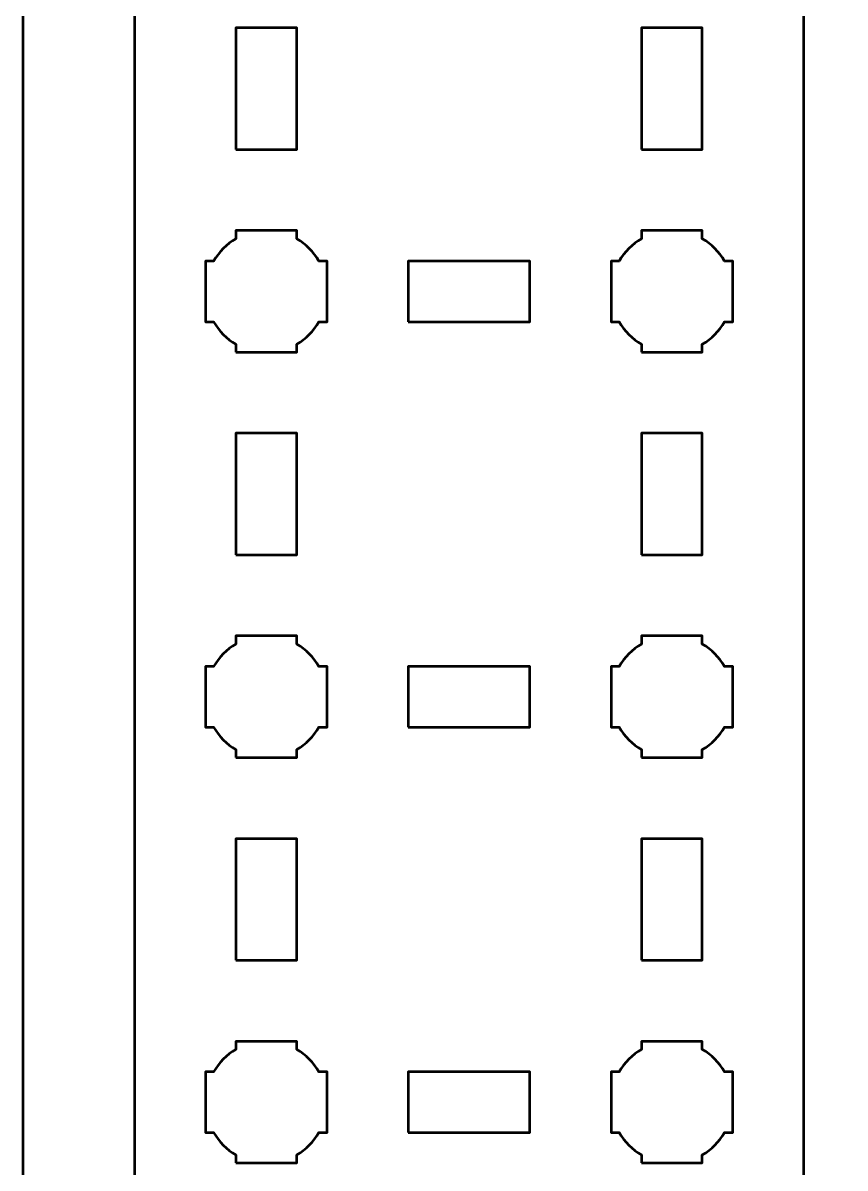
# Model space of a CAD drawing. Header units: centimetres. Extents: x -21 to 0, y -29.7 to 0.
# Drawn here: x -21 to -16.95, y -16.98 to -11.32 of the extents above; entities that cross this region are included whole.
import ezdxf

# ---------------------------------------------------------------- set-up
doc = ezdxf.new("R2010")
doc.units = ezdxf.units.CM
doc.header["$MEASUREMENT"] = 0
doc.layers.add('Layer 1', color=7, linetype='Continuous')

msp = doc.modelspace()

# ---------------------------------------------------------------- linework, layer by layer
at = {"layer": 'Layer 1', "color": 1, "lineweight": 53}
msp.add_open_spline([(-21.00003, -29.19995), (-21.00003, -29.19995), (-21.00003, -5.29992), (-21.00003, -5.29992), (-21.00003, -5.29992), (-21.00003, -5.21709), (-20.93286, -5.14992), (-20.85003, -5.14992), (-20.85003, -5.14992), (-20.7672, -5.14992), (-20.70003, -5.08275), (-20.70003, -4.99992), (-20.70003, -4.99992), (-20.70003, -4.91709), (-20.7672, -4.84992), (-20.85003, -4.84992), (-20.85003, -4.84992), (-20.93286, -4.84992), (-21.00003, -4.78275), (-21.00003, -4.69992), (-21.00003, -4.69992), (-21.00003, -4.61709), (-20.93286, -4.54992), (-20.85003, -4.54992), (-20.85003, -4.54992), (-20.7672, -4.54992), (-20.70003, -4.48275), (-20.70003, -4.39992), (-20.70003, -4.39992), (-20.70003, -4.31709), (-20.7672, -4.24992), (-20.85003, -4.24992), (-20.85003, -4.24992), (-20.93286, -4.24992), (-21.00003, -4.18275), (-21.00003, -4.09992), (-21.00003, -4.09992), (-21.00003, -4.01709), (-20.93286, -3.94992), (-20.85003, -3.94992), (-20.85003, -3.94992), (-20.7672, -3.94992), (-20.70003, -3.88275), (-20.70003, -3.79992), (-20.70003, -3.79992), (-20.70003, -3.71709), (-20.7672, -3.64992), (-20.85003, -3.64992), (-20.85003, -3.64992), (-20.93286, -3.64992), (-21.00003, -3.58275), (-21.00003, -3.49992), (-21.00003, -3.49992), (-21.00003, -3.41709), (-20.93286, -3.34992), (-20.85003, -3.34992), (-20.85003, -3.34992), (-20.7672, -3.34992), (-20.70003, -3.28275), (-20.70003, -3.19992), (-20.70003, -3.19992), (-20.70003, -3.11709), (-20.7672, -3.04992), (-20.85003, -3.04992), (-20.85003, -3.04992), (-20.93286, -3.04992), (-21.00003, -2.98275), (-21.00003, -2.89992), (-21.00003, -2.89992), (-21.00003, -2.81709), (-20.93286, -2.74992), (-20.85003, -2.74992), (-20.85003, -2.74992), (-20.7672, -2.74992), (-20.70003, -2.68275), (-20.70003, -2.59992), (-20.70003, -2.59992), (-20.70003, -2.51709), (-20.7672, -2.44992), (-20.85003, -2.44992), (-20.85003, -2.44992), (-20.93286, -2.44992), (-21.00003, -2.38275), (-21.00003, -2.29992), (-21.00003, -2.29992), (-21.00003, -2.21709), (-20.93286, -2.14992), (-20.85003, -2.14992), (-20.85003, -2.14992), (-20.7672, -2.14992), (-20.70003, -2.08275), (-20.70003, -1.99992), (-20.70003, -1.99992), (-20.70003, -1.91709), (-20.7672, -1.84992), (-20.85003, -1.84992), (-20.85003, -1.84992), (-20.93286, -1.84992), (-21.00003, -1.78275), (-21.00003, -1.69992), (-21.00003, -1.69992), (-21.00003, -1.61709), (-20.93286, -1.54992), (-20.85003, -1.54992), (-20.85003, -1.54992), (-20.7672, -1.54992), (-20.70003, -1.48275), (-20.70003, -1.39992), (-20.70003, -1.39992), (-20.70003, -1.31709), (-20.7672, -1.24992), (-20.85003, -1.24992), (-20.85003, -1.24992), (-20.93286, -1.24992), (-21.00003, -1.18275), (-21.00003, -1.09992), (-21.00003, -1.09992), (-21.00003, -1.09992), (-21.00003, -0.49992), (-21.00003, -0.49992), (-21.00003, -0.49992), (-21.00003, -0.22295), (-20.77694, 0.00004), (-20.49994, 0.00004), (-20.49994, 0.00004), (-20.49994, 0.00004), (-0.50008, 0.00004), (-0.50008, 0.00004), (-0.50008, 0.00004), (-0.22294, 0.00004), (0.00002, -0.22295), (0.00002, -0.49992), (0.00002, -0.49992), (0.00002, -0.49992), (0.00002, -29.19995), (0.00002, -29.19995), (0.00002, -29.19995), (0.00002, -29.47695), (-0.22294, -29.70004), (-0.50008, -29.70004), (-0.50008, -29.70004), (-0.50008, -29.70004), (-20.49994, -29.70004), (-20.49994, -29.70004), (-20.49994, -29.70004), (-20.77694, -29.70004), (-21.00003, -29.47695), (-21.00003, -29.19995)], degree=3, knots=[0, 0, 0, 0, 0.027027, 0.027027, 0.027027, 0.027027, 0.0540541, 0.0540541, 0.0540541, 0.0540541, 0.0810811, 0.0810811, 0.0810811, 0.0810811, 0.1081081, 0.1081081, 0.1081081, 0.1081081, 0.1351351, 0.1351351, 0.1351351, 0.1351351, 0.1621622, 0.1621622, 0.1621622, 0.1621622, 0.1891892, 0.1891892, 0.1891892, 0.1891892, 0.2162162, 0.2162162, 0.2162162, 0.2162162, 0.2432432, 0.2432432, 0.2432432, 0.2432432, 0.2702703, 0.2702703, 0.2702703, 0.2702703, 0.2972973, 0.2972973, 0.2972973, 0.2972973, 0.3243243, 0.3243243, 0.3243243, 0.3243243, 0.3513514, 0.3513514, 0.3513514, 0.3513514, 0.3783784, 0.3783784, 0.3783784, 0.3783784, 0.4054054, 0.4054054, 0.4054054, 0.4054054, 0.4324324, 0.4324324, 0.4324324, 0.4324324, 0.4594595, 0.4594595, 0.4594595, 0.4594595, 0.4864865, 0.4864865, 0.4864865, 0.4864865, 0.5135135, 0.5135135, 0.5135135, 0.5135135, 0.5405405, 0.5405405, 0.5405405, 0.5405405, 0.5675676, 0.5675676, 0.5675676, 0.5675676, 0.5945946, 0.5945946, 0.5945946, 0.5945946, 0.6216216, 0.6216216, 0.6216216, 0.6216216, 0.6486486, 0.6486486, 0.6486486, 0.6486486, 0.6756757, 0.6756757, 0.6756757, 0.6756757, 0.7027027, 0.7027027, 0.7027027, 0.7027027, 0.7297297, 0.7297297, 0.7297297, 0.7297297, 0.7567568, 0.7567568, 0.7567568, 0.7567568, 0.7837838, 0.7837838, 0.7837838, 0.7837838, 0.8108108, 0.8108108, 0.8108108, 0.8108108, 0.8378378, 0.8378378, 0.8378378, 0.8378378, 0.8648649, 0.8648649, 0.8648649, 0.8648649, 0.8918919, 0.8918919, 0.8918919, 0.8918919, 0.9189189, 0.9189189, 0.9189189, 0.9189189, 0.9459459, 0.9459459, 0.9459459, 0.9459459, 0.972973, 0.972973, 0.972973, 0.972973, 1, 1, 1, 1], dxfattribs=at)
at = {"layer": 'Layer 1', "color": 3, "lineweight": 53}
msp.add_open_spline([(-17.65, -19.3), (-17.65, -19.3), (-19.95, -19.3), (-19.95, -19.3), (-19.95, -19.3), (-20.22609, -19.3), (-20.45, -19.07609), (-20.45, -18.8), (-20.45, -18.8), (-20.45, -18.8), (-20.45, -10.5), (-20.45, -10.5), (-20.45, -10.5), (-20.45, -10.22391), (-20.22609, -10), (-19.95, -10), (-19.95, -10), (-19.95, -10), (-17.65, -10), (-17.65, -10), (-17.65, -10), (-17.37391, -10), (-17.15, -10.22391), (-17.15, -10.5), (-17.15, -10.5), (-17.15, -10.5), (-17.15, -18.8), (-17.15, -18.8), (-17.15, -18.8), (-17.15, -19.07609), (-17.37391, -19.3), (-17.65, -19.3)], degree=3, knots=[0, 0, 0, 0, 0.125, 0.125, 0.125, 0.125, 0.25, 0.25, 0.25, 0.25, 0.375, 0.375, 0.375, 0.375, 0.5, 0.5, 0.5, 0.5, 0.625, 0.625, 0.625, 0.625, 0.75, 0.75, 0.75, 0.75, 0.875, 0.875, 0.875, 0.875, 1, 1, 1, 1], dxfattribs=at)
at = {"layer": 'Layer 1', "lineweight": 53}
for points, knots in [([(-19.95, -11.95), (-19.95, -11.95), (-19.95, -11.35), (-19.95, -11.35), (-19.95, -11.35), (-19.95, -11.35), (-19.65, -11.35), (-19.65, -11.35), (-19.65, -11.35), (-19.65, -11.35), (-19.65, -11.95), (-19.65, -11.95), (-19.65, -11.95), (-19.65, -11.95), (-19.95, -11.95), (-19.95, -11.95)], [0, 0, 0, 0, 0.25, 0.25, 0.25, 0.25, 0.5, 0.5, 0.5, 0.5, 0.75, 0.75, 0.75, 0.75, 1, 1, 1, 1]), ([(-17.95, -11.95), (-17.95, -11.95), (-17.95, -11.35), (-17.95, -11.35), (-17.95, -11.35), (-17.95, -11.35), (-17.65, -11.35), (-17.65, -11.35), (-17.65, -11.35), (-17.65, -11.35), (-17.65, -11.95), (-17.65, -11.95), (-17.65, -11.95), (-17.65, -11.95), (-17.95, -11.95), (-17.95, -11.95)], [0, 0, 0, 0, 0.25, 0.25, 0.25, 0.25, 0.5, 0.5, 0.5, 0.5, 0.75, 0.75, 0.75, 0.75, 1, 1, 1, 1]), ([(-19.95, -12.95), (-19.95, -12.95), (-19.95, -12.90985), (-19.95, -12.90985), (-19.95, -12.90985), (-19.99553, -12.8835), (-20.0335, -12.84553), (-20.05985, -12.8), (-20.05985, -12.8), (-20.05985, -12.8), (-20.1, -12.8), (-20.1, -12.8), (-20.1, -12.8), (-20.1, -12.8), (-20.1, -12.65), (-20.1, -12.65), (-20.1, -12.65), (-20.1, -12.65), (-20.1, -12.5), (-20.1, -12.5), (-20.1, -12.5), (-20.1, -12.5), (-20.05985, -12.5), (-20.05985, -12.5), (-20.05985, -12.5), (-20.0335, -12.45447), (-19.99553, -12.4165), (-19.95, -12.39015), (-19.95, -12.39015), (-19.95, -12.39015), (-19.95, -12.35), (-19.95, -12.35), (-19.95, -12.35), (-19.95, -12.35), (-19.8, -12.35), (-19.8, -12.35), (-19.8, -12.35), (-19.8, -12.35), (-19.65, -12.35), (-19.65, -12.35), (-19.65, -12.35), (-19.65, -12.35), (-19.65, -12.39015), (-19.65, -12.39015), (-19.65, -12.39015), (-19.60447, -12.4165), (-19.5665, -12.45447), (-19.54015, -12.5), (-19.54015, -12.5), (-19.54015, -12.5), (-19.5, -12.5), (-19.5, -12.5), (-19.5, -12.5), (-19.5, -12.5), (-19.5, -12.65), (-19.5, -12.65), (-19.5, -12.65), (-19.5, -12.65), (-19.5, -12.8), (-19.5, -12.8), (-19.5, -12.8), (-19.5, -12.8), (-19.54015, -12.8), (-19.54015, -12.8), (-19.54015, -12.8), (-19.5665, -12.84553), (-19.60447, -12.8835), (-19.65, -12.90985), (-19.65, -12.90985), (-19.65, -12.90985), (-19.65, -12.95), (-19.65, -12.95), (-19.65, -12.95), (-19.65, -12.95), (-19.8, -12.95), (-19.8, -12.95), (-19.8, -12.95), (-19.8, -12.95), (-19.95, -12.95), (-19.95, -12.95)], [0, 0, 0, 0, 0.05, 0.05, 0.05, 0.05, 0.1, 0.1, 0.1, 0.1, 0.15, 0.15, 0.15, 0.15, 0.2, 0.2, 0.2, 0.2, 0.25, 0.25, 0.25, 0.25, 0.3, 0.3, 0.3, 0.3, 0.35, 0.35, 0.35, 0.35, 0.4, 0.4, 0.4, 0.4, 0.45, 0.45, 0.45, 0.45, 0.5, 0.5, 0.5, 0.5, 0.55, 0.55, 0.55, 0.55, 0.6, 0.6, 0.6, 0.6, 0.65, 0.65, 0.65, 0.65, 0.7, 0.7, 0.7, 0.7, 0.75, 0.75, 0.75, 0.75, 0.8, 0.8, 0.8, 0.8, 0.85, 0.85, 0.85, 0.85, 0.9, 0.9, 0.9, 0.9, 0.95, 0.95, 0.95, 0.95, 1, 1, 1, 1]), ([(-17.95, -12.95), (-17.95, -12.95), (-17.95, -12.90985), (-17.95, -12.90985), (-17.95, -12.90985), (-17.99553, -12.8835), (-18.0335, -12.84553), (-18.05985, -12.8), (-18.05985, -12.8), (-18.05985, -12.8), (-18.1, -12.8), (-18.1, -12.8), (-18.1, -12.8), (-18.1, -12.8), (-18.1, -12.65), (-18.1, -12.65), (-18.1, -12.65), (-18.1, -12.65), (-18.1, -12.5), (-18.1, -12.5), (-18.1, -12.5), (-18.1, -12.5), (-18.05985, -12.5), (-18.05985, -12.5), (-18.05985, -12.5), (-18.0335, -12.45447), (-17.99553, -12.4165), (-17.95, -12.39015), (-17.95, -12.39015), (-17.95, -12.39015), (-17.95, -12.35), (-17.95, -12.35), (-17.95, -12.35), (-17.95, -12.35), (-17.8, -12.35), (-17.8, -12.35), (-17.8, -12.35), (-17.8, -12.35), (-17.65, -12.35), (-17.65, -12.35), (-17.65, -12.35), (-17.65, -12.35), (-17.65, -12.39015), (-17.65, -12.39015), (-17.65, -12.39015), (-17.60447, -12.4165), (-17.5665, -12.45447), (-17.54015, -12.5), (-17.54015, -12.5), (-17.54015, -12.5), (-17.5, -12.5), (-17.5, -12.5), (-17.5, -12.5), (-17.5, -12.5), (-17.5, -12.65), (-17.5, -12.65), (-17.5, -12.65), (-17.5, -12.65), (-17.5, -12.8), (-17.5, -12.8), (-17.5, -12.8), (-17.5, -12.8), (-17.54015, -12.8), (-17.54015, -12.8), (-17.54015, -12.8), (-17.5665, -12.84553), (-17.60447, -12.8835), (-17.65, -12.90985), (-17.65, -12.90985), (-17.65, -12.90985), (-17.65, -12.95), (-17.65, -12.95), (-17.65, -12.95), (-17.65, -12.95), (-17.8, -12.95), (-17.8, -12.95), (-17.8, -12.95), (-17.8, -12.95), (-17.95, -12.95), (-17.95, -12.95)], [0, 0, 0, 0, 0.05, 0.05, 0.05, 0.05, 0.1, 0.1, 0.1, 0.1, 0.15, 0.15, 0.15, 0.15, 0.2, 0.2, 0.2, 0.2, 0.25, 0.25, 0.25, 0.25, 0.3, 0.3, 0.3, 0.3, 0.35, 0.35, 0.35, 0.35, 0.4, 0.4, 0.4, 0.4, 0.45, 0.45, 0.45, 0.45, 0.5, 0.5, 0.5, 0.5, 0.55, 0.55, 0.55, 0.55, 0.6, 0.6, 0.6, 0.6, 0.65, 0.65, 0.65, 0.65, 0.7, 0.7, 0.7, 0.7, 0.75, 0.75, 0.75, 0.75, 0.8, 0.8, 0.8, 0.8, 0.85, 0.85, 0.85, 0.85, 0.9, 0.9, 0.9, 0.9, 0.95, 0.95, 0.95, 0.95, 1, 1, 1, 1]), ([(-19.1, -12.8), (-19.1, -12.8), (-19.1, -12.5), (-19.1, -12.5), (-19.1, -12.5), (-19.1, -12.5), (-18.5, -12.5), (-18.5, -12.5), (-18.5, -12.5), (-18.5, -12.5), (-18.5, -12.8), (-18.5, -12.8), (-18.5, -12.8), (-18.5, -12.8), (-19.1, -12.8), (-19.1, -12.8)], [0, 0, 0, 0, 0.25, 0.25, 0.25, 0.25, 0.5, 0.5, 0.5, 0.5, 0.75, 0.75, 0.75, 0.75, 1, 1, 1, 1]), ([(-19.95, -13.95), (-19.95, -13.95), (-19.95, -13.35), (-19.95, -13.35), (-19.95, -13.35), (-19.95, -13.35), (-19.65, -13.35), (-19.65, -13.35), (-19.65, -13.35), (-19.65, -13.35), (-19.65, -13.95), (-19.65, -13.95), (-19.65, -13.95), (-19.65, -13.95), (-19.95, -13.95), (-19.95, -13.95)], [0, 0, 0, 0, 0.25, 0.25, 0.25, 0.25, 0.5, 0.5, 0.5, 0.5, 0.75, 0.75, 0.75, 0.75, 1, 1, 1, 1]), ([(-17.95, -13.95), (-17.95, -13.95), (-17.95, -13.35), (-17.95, -13.35), (-17.95, -13.35), (-17.95, -13.35), (-17.65, -13.35), (-17.65, -13.35), (-17.65, -13.35), (-17.65, -13.35), (-17.65, -13.95), (-17.65, -13.95), (-17.65, -13.95), (-17.65, -13.95), (-17.95, -13.95), (-17.95, -13.95)], [0, 0, 0, 0, 0.25, 0.25, 0.25, 0.25, 0.5, 0.5, 0.5, 0.5, 0.75, 0.75, 0.75, 0.75, 1, 1, 1, 1]), ([(-19.95, -14.95), (-19.95, -14.95), (-19.95, -14.90985), (-19.95, -14.90985), (-19.95, -14.90985), (-19.99553, -14.8835), (-20.0335, -14.84553), (-20.05985, -14.8), (-20.05985, -14.8), (-20.05985, -14.8), (-20.1, -14.8), (-20.1, -14.8), (-20.1, -14.8), (-20.1, -14.8), (-20.1, -14.65), (-20.1, -14.65), (-20.1, -14.65), (-20.1, -14.65), (-20.1, -14.5), (-20.1, -14.5), (-20.1, -14.5), (-20.1, -14.5), (-20.05985, -14.5), (-20.05985, -14.5), (-20.05985, -14.5), (-20.0335, -14.45447), (-19.99553, -14.4165), (-19.95, -14.39015), (-19.95, -14.39015), (-19.95, -14.39015), (-19.95, -14.35), (-19.95, -14.35), (-19.95, -14.35), (-19.95, -14.35), (-19.8, -14.35), (-19.8, -14.35), (-19.8, -14.35), (-19.8, -14.35), (-19.65, -14.35), (-19.65, -14.35), (-19.65, -14.35), (-19.65, -14.35), (-19.65, -14.39015), (-19.65, -14.39015), (-19.65, -14.39015), (-19.60447, -14.4165), (-19.5665, -14.45447), (-19.54015, -14.5), (-19.54015, -14.5), (-19.54015, -14.5), (-19.5, -14.5), (-19.5, -14.5), (-19.5, -14.5), (-19.5, -14.5), (-19.5, -14.65), (-19.5, -14.65), (-19.5, -14.65), (-19.5, -14.65), (-19.5, -14.8), (-19.5, -14.8), (-19.5, -14.8), (-19.5, -14.8), (-19.54015, -14.8), (-19.54015, -14.8), (-19.54015, -14.8), (-19.5665, -14.84553), (-19.60447, -14.8835), (-19.65, -14.90985), (-19.65, -14.90985), (-19.65, -14.90985), (-19.65, -14.95), (-19.65, -14.95), (-19.65, -14.95), (-19.65, -14.95), (-19.8, -14.95), (-19.8, -14.95), (-19.8, -14.95), (-19.8, -14.95), (-19.95, -14.95), (-19.95, -14.95)], [0, 0, 0, 0, 0.05, 0.05, 0.05, 0.05, 0.1, 0.1, 0.1, 0.1, 0.15, 0.15, 0.15, 0.15, 0.2, 0.2, 0.2, 0.2, 0.25, 0.25, 0.25, 0.25, 0.3, 0.3, 0.3, 0.3, 0.35, 0.35, 0.35, 0.35, 0.4, 0.4, 0.4, 0.4, 0.45, 0.45, 0.45, 0.45, 0.5, 0.5, 0.5, 0.5, 0.55, 0.55, 0.55, 0.55, 0.6, 0.6, 0.6, 0.6, 0.65, 0.65, 0.65, 0.65, 0.7, 0.7, 0.7, 0.7, 0.75, 0.75, 0.75, 0.75, 0.8, 0.8, 0.8, 0.8, 0.85, 0.85, 0.85, 0.85, 0.9, 0.9, 0.9, 0.9, 0.95, 0.95, 0.95, 0.95, 1, 1, 1, 1]), ([(-17.95, -14.95), (-17.95, -14.95), (-17.95, -14.90985), (-17.95, -14.90985), (-17.95, -14.90985), (-17.99553, -14.8835), (-18.0335, -14.84553), (-18.05985, -14.8), (-18.05985, -14.8), (-18.05985, -14.8), (-18.1, -14.8), (-18.1, -14.8), (-18.1, -14.8), (-18.1, -14.8), (-18.1, -14.65), (-18.1, -14.65), (-18.1, -14.65), (-18.1, -14.65), (-18.1, -14.5), (-18.1, -14.5), (-18.1, -14.5), (-18.1, -14.5), (-18.05985, -14.5), (-18.05985, -14.5), (-18.05985, -14.5), (-18.0335, -14.45447), (-17.99553, -14.4165), (-17.95, -14.39015), (-17.95, -14.39015), (-17.95, -14.39015), (-17.95, -14.35), (-17.95, -14.35), (-17.95, -14.35), (-17.95, -14.35), (-17.8, -14.35), (-17.8, -14.35), (-17.8, -14.35), (-17.8, -14.35), (-17.65, -14.35), (-17.65, -14.35), (-17.65, -14.35), (-17.65, -14.35), (-17.65, -14.39015), (-17.65, -14.39015), (-17.65, -14.39015), (-17.60447, -14.4165), (-17.5665, -14.45447), (-17.54015, -14.5), (-17.54015, -14.5), (-17.54015, -14.5), (-17.5, -14.5), (-17.5, -14.5), (-17.5, -14.5), (-17.5, -14.5), (-17.5, -14.65), (-17.5, -14.65), (-17.5, -14.65), (-17.5, -14.65), (-17.5, -14.8), (-17.5, -14.8), (-17.5, -14.8), (-17.5, -14.8), (-17.54015, -14.8), (-17.54015, -14.8), (-17.54015, -14.8), (-17.5665, -14.84553), (-17.60447, -14.8835), (-17.65, -14.90985), (-17.65, -14.90985), (-17.65, -14.90985), (-17.65, -14.95), (-17.65, -14.95), (-17.65, -14.95), (-17.65, -14.95), (-17.8, -14.95), (-17.8, -14.95), (-17.8, -14.95), (-17.8, -14.95), (-17.95, -14.95), (-17.95, -14.95)], [0, 0, 0, 0, 0.05, 0.05, 0.05, 0.05, 0.1, 0.1, 0.1, 0.1, 0.15, 0.15, 0.15, 0.15, 0.2, 0.2, 0.2, 0.2, 0.25, 0.25, 0.25, 0.25, 0.3, 0.3, 0.3, 0.3, 0.35, 0.35, 0.35, 0.35, 0.4, 0.4, 0.4, 0.4, 0.45, 0.45, 0.45, 0.45, 0.5, 0.5, 0.5, 0.5, 0.55, 0.55, 0.55, 0.55, 0.6, 0.6, 0.6, 0.6, 0.65, 0.65, 0.65, 0.65, 0.7, 0.7, 0.7, 0.7, 0.75, 0.75, 0.75, 0.75, 0.8, 0.8, 0.8, 0.8, 0.85, 0.85, 0.85, 0.85, 0.9, 0.9, 0.9, 0.9, 0.95, 0.95, 0.95, 0.95, 1, 1, 1, 1]), ([(-19.1, -14.8), (-19.1, -14.8), (-19.1, -14.5), (-19.1, -14.5), (-19.1, -14.5), (-19.1, -14.5), (-18.5, -14.5), (-18.5, -14.5), (-18.5, -14.5), (-18.5, -14.5), (-18.5, -14.8), (-18.5, -14.8), (-18.5, -14.8), (-18.5, -14.8), (-19.1, -14.8), (-19.1, -14.8)], [0, 0, 0, 0, 0.25, 0.25, 0.25, 0.25, 0.5, 0.5, 0.5, 0.5, 0.75, 0.75, 0.75, 0.75, 1, 1, 1, 1]), ([(-19.95, -15.95), (-19.95, -15.95), (-19.95, -15.35), (-19.95, -15.35), (-19.95, -15.35), (-19.95, -15.35), (-19.65, -15.35), (-19.65, -15.35), (-19.65, -15.35), (-19.65, -15.35), (-19.65, -15.95), (-19.65, -15.95), (-19.65, -15.95), (-19.65, -15.95), (-19.95, -15.95), (-19.95, -15.95)], [0, 0, 0, 0, 0.25, 0.25, 0.25, 0.25, 0.5, 0.5, 0.5, 0.5, 0.75, 0.75, 0.75, 0.75, 1, 1, 1, 1]), ([(-17.95, -15.95), (-17.95, -15.95), (-17.95, -15.35), (-17.95, -15.35), (-17.95, -15.35), (-17.95, -15.35), (-17.65, -15.35), (-17.65, -15.35), (-17.65, -15.35), (-17.65, -15.35), (-17.65, -15.95), (-17.65, -15.95), (-17.65, -15.95), (-17.65, -15.95), (-17.95, -15.95), (-17.95, -15.95)], [0, 0, 0, 0, 0.25, 0.25, 0.25, 0.25, 0.5, 0.5, 0.5, 0.5, 0.75, 0.75, 0.75, 0.75, 1, 1, 1, 1]), ([(-19.95, -16.95), (-19.95, -16.95), (-19.95, -16.90985), (-19.95, -16.90985), (-19.95, -16.90985), (-19.99553, -16.8835), (-20.0335, -16.84553), (-20.05985, -16.8), (-20.05985, -16.8), (-20.05985, -16.8), (-20.1, -16.8), (-20.1, -16.8), (-20.1, -16.8), (-20.1, -16.8), (-20.1, -16.65), (-20.1, -16.65), (-20.1, -16.65), (-20.1, -16.65), (-20.1, -16.5), (-20.1, -16.5), (-20.1, -16.5), (-20.1, -16.5), (-20.05985, -16.5), (-20.05985, -16.5), (-20.05985, -16.5), (-20.0335, -16.45447), (-19.99553, -16.4165), (-19.95, -16.39015), (-19.95, -16.39015), (-19.95, -16.39015), (-19.95, -16.35), (-19.95, -16.35), (-19.95, -16.35), (-19.95, -16.35), (-19.8, -16.35), (-19.8, -16.35), (-19.8, -16.35), (-19.8, -16.35), (-19.65, -16.35), (-19.65, -16.35), (-19.65, -16.35), (-19.65, -16.35), (-19.65, -16.39015), (-19.65, -16.39015), (-19.65, -16.39015), (-19.60447, -16.4165), (-19.5665, -16.45447), (-19.54015, -16.5), (-19.54015, -16.5), (-19.54015, -16.5), (-19.5, -16.5), (-19.5, -16.5), (-19.5, -16.5), (-19.5, -16.5), (-19.5, -16.65), (-19.5, -16.65), (-19.5, -16.65), (-19.5, -16.65), (-19.5, -16.8), (-19.5, -16.8), (-19.5, -16.8), (-19.5, -16.8), (-19.54015, -16.8), (-19.54015, -16.8), (-19.54015, -16.8), (-19.5665, -16.84553), (-19.60447, -16.8835), (-19.65, -16.90985), (-19.65, -16.90985), (-19.65, -16.90985), (-19.65, -16.95), (-19.65, -16.95), (-19.65, -16.95), (-19.65, -16.95), (-19.8, -16.95), (-19.8, -16.95), (-19.8, -16.95), (-19.8, -16.95), (-19.95, -16.95), (-19.95, -16.95)], [0, 0, 0, 0, 0.05, 0.05, 0.05, 0.05, 0.1, 0.1, 0.1, 0.1, 0.15, 0.15, 0.15, 0.15, 0.2, 0.2, 0.2, 0.2, 0.25, 0.25, 0.25, 0.25, 0.3, 0.3, 0.3, 0.3, 0.35, 0.35, 0.35, 0.35, 0.4, 0.4, 0.4, 0.4, 0.45, 0.45, 0.45, 0.45, 0.5, 0.5, 0.5, 0.5, 0.55, 0.55, 0.55, 0.55, 0.6, 0.6, 0.6, 0.6, 0.65, 0.65, 0.65, 0.65, 0.7, 0.7, 0.7, 0.7, 0.75, 0.75, 0.75, 0.75, 0.8, 0.8, 0.8, 0.8, 0.85, 0.85, 0.85, 0.85, 0.9, 0.9, 0.9, 0.9, 0.95, 0.95, 0.95, 0.95, 1, 1, 1, 1]), ([(-17.95, -16.95), (-17.95, -16.95), (-17.95, -16.90985), (-17.95, -16.90985), (-17.95, -16.90985), (-17.99553, -16.8835), (-18.0335, -16.84553), (-18.05985, -16.8), (-18.05985, -16.8), (-18.05985, -16.8), (-18.1, -16.8), (-18.1, -16.8), (-18.1, -16.8), (-18.1, -16.8), (-18.1, -16.65), (-18.1, -16.65), (-18.1, -16.65), (-18.1, -16.65), (-18.1, -16.5), (-18.1, -16.5), (-18.1, -16.5), (-18.1, -16.5), (-18.05985, -16.5), (-18.05985, -16.5), (-18.05985, -16.5), (-18.0335, -16.45447), (-17.99553, -16.4165), (-17.95, -16.39015), (-17.95, -16.39015), (-17.95, -16.39015), (-17.95, -16.35), (-17.95, -16.35), (-17.95, -16.35), (-17.95, -16.35), (-17.8, -16.35), (-17.8, -16.35), (-17.8, -16.35), (-17.8, -16.35), (-17.65, -16.35), (-17.65, -16.35), (-17.65, -16.35), (-17.65, -16.35), (-17.65, -16.39015), (-17.65, -16.39015), (-17.65, -16.39015), (-17.60447, -16.4165), (-17.5665, -16.45447), (-17.54015, -16.5), (-17.54015, -16.5), (-17.54015, -16.5), (-17.5, -16.5), (-17.5, -16.5), (-17.5, -16.5), (-17.5, -16.5), (-17.5, -16.65), (-17.5, -16.65), (-17.5, -16.65), (-17.5, -16.65), (-17.5, -16.8), (-17.5, -16.8), (-17.5, -16.8), (-17.5, -16.8), (-17.54015, -16.8), (-17.54015, -16.8), (-17.54015, -16.8), (-17.5665, -16.84553), (-17.60447, -16.8835), (-17.65, -16.90985), (-17.65, -16.90985), (-17.65, -16.90985), (-17.65, -16.95), (-17.65, -16.95), (-17.65, -16.95), (-17.65, -16.95), (-17.8, -16.95), (-17.8, -16.95), (-17.8, -16.95), (-17.8, -16.95), (-17.95, -16.95), (-17.95, -16.95)], [0, 0, 0, 0, 0.05, 0.05, 0.05, 0.05, 0.1, 0.1, 0.1, 0.1, 0.15, 0.15, 0.15, 0.15, 0.2, 0.2, 0.2, 0.2, 0.25, 0.25, 0.25, 0.25, 0.3, 0.3, 0.3, 0.3, 0.35, 0.35, 0.35, 0.35, 0.4, 0.4, 0.4, 0.4, 0.45, 0.45, 0.45, 0.45, 0.5, 0.5, 0.5, 0.5, 0.55, 0.55, 0.55, 0.55, 0.6, 0.6, 0.6, 0.6, 0.65, 0.65, 0.65, 0.65, 0.7, 0.7, 0.7, 0.7, 0.75, 0.75, 0.75, 0.75, 0.8, 0.8, 0.8, 0.8, 0.85, 0.85, 0.85, 0.85, 0.9, 0.9, 0.9, 0.9, 0.95, 0.95, 0.95, 0.95, 1, 1, 1, 1]), ([(-19.1, -16.8), (-19.1, -16.8), (-19.1, -16.5), (-19.1, -16.5), (-19.1, -16.5), (-19.1, -16.5), (-18.5, -16.5), (-18.5, -16.5), (-18.5, -16.5), (-18.5, -16.5), (-18.5, -16.8), (-18.5, -16.8), (-18.5, -16.8), (-18.5, -16.8), (-19.1, -16.8), (-19.1, -16.8)], [0, 0, 0, 0, 0.25, 0.25, 0.25, 0.25, 0.5, 0.5, 0.5, 0.5, 0.75, 0.75, 0.75, 0.75, 1, 1, 1, 1])]:
    msp.add_open_spline(points, degree=3, knots=knots, dxfattribs=at)

doc.saveas('drawing.dxf')
